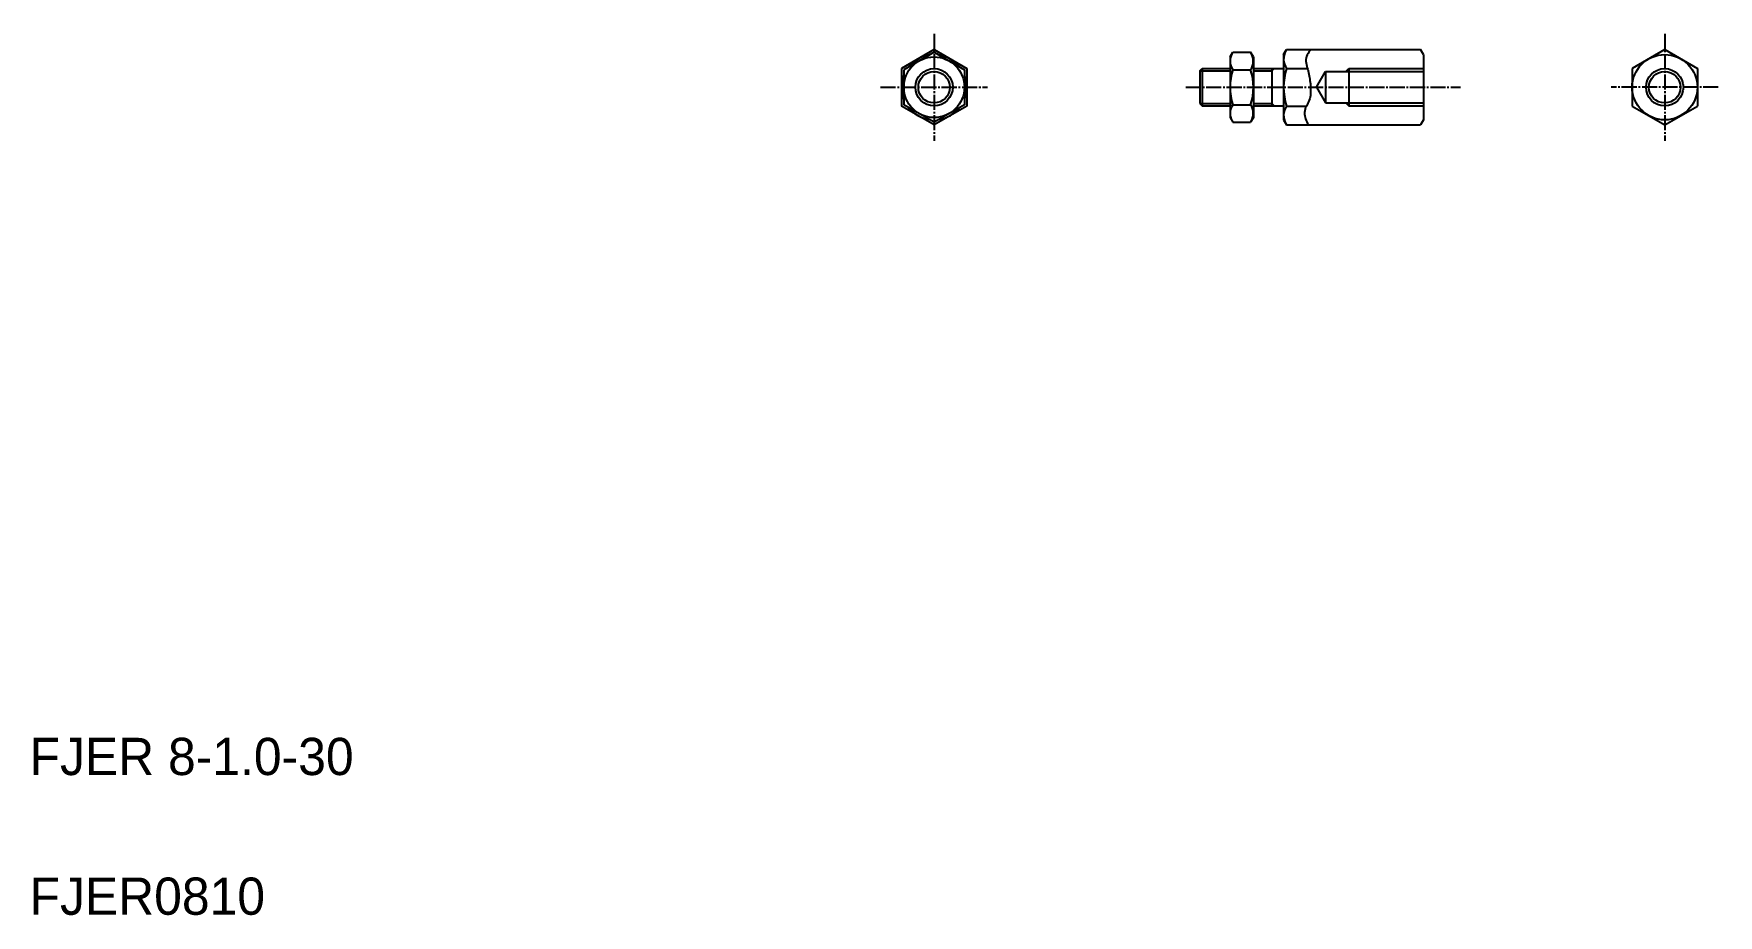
# Model space of a CAD drawing. Extents: x 21 to 383, y 20 to 209.
import ezdxf

# ---------------------------------------------------------------- set-up
doc = ezdxf.new("R2010")
doc.units = 0
doc.header["$LTSCALE"] = 0.25
doc.linetypes.add('CENTER', pattern=[17.5, 13, -1.5, 1.5, -1.5])
doc.layers.get('0').update_dxf_attribs({"linetype": 'CONTINUOUS'})
doc.layers.add('CENTER', color=1, linetype='CENTER')

msp = doc.modelspace()

# ---------------------------------------------------------------- linework, layer by layer
for p, q in [((214.18, 205.78), (207.18, 201.74)), ((214.18, 205.2), (207.68, 201.45)), ((214.18, 205.78), (221.18, 201.74)), ((214.18, 205.2), (220.68, 201.45)), ((277.72, 204.2), (278.3, 205.2)), ((277.72, 204.2), (277.72, 191.2)), ((278.3, 205.2), (282.14, 205.2)), ((282.72, 204.2), (282.14, 205.2)), ((282.72, 204.2), (282.72, 191.2)), ((289.22, 204.7), (289.85, 205.78)), ((289.22, 204.7), (289.22, 190.7)), ((289.85, 205.78), (318.6, 205.78)), ((319.22, 204.7), (318.6, 205.78)), ((319.22, 204.7), (319.22, 190.7)), ((371.04, 205.78), (364.04, 201.74)), ((371.04, 205.78), (378.04, 201.74)), ((207.18, 201.74), (207.18, 193.66)), ((207.68, 201.45), (207.68, 193.95)), ((220.68, 201.45), (220.68, 193.95)), ((221.18, 201.74), (221.18, 193.66)), ((271.22, 201.2), (271.72, 201.7)), ((271.22, 201.2), (271.22, 194.2)), ((271.72, 201.7), (277.72, 201.7)), ((271.72, 201.7), (271.72, 193.7)), ((278.32, 201.45), (282.13, 201.45)), ((282.72, 201.7), (289.22, 201.7)), ((286.72, 201.7), (286.72, 193.7)), ((289.22, 201.2), (289.22, 201.2)), ((289.87, 201.74), (294.35, 201.74)), ((296.28, 197.7), (298.22, 201.07)), ((298.22, 201.07), (319.22, 201.07)), ((298.22, 201.07), (298.22, 194.32)), ((303.22, 201.7), (303.22, 193.7)), ((364.04, 201.74), (364.04, 193.66)), ((378.04, 201.74), (378.04, 193.66)), ((289.22, 197.7), (289.22, 197.7)), ((296.28, 197.7), (298.22, 194.32)), ((214.18, 189.62), (207.18, 193.66)), ((214.18, 190.19), (207.68, 193.95)), ((220.68, 193.95), (214.18, 190.19)), ((221.18, 193.66), (214.18, 189.62)), ((271.22, 194.2), (271.72, 193.7)), ((271.72, 193.7), (277.72, 193.7)), ((278.32, 193.95), (282.13, 193.95)), ((282.72, 193.7), (289.22, 193.7)), ((289.87, 193.66), (294.11, 193.66)), ((298.22, 194.32), (319.22, 194.32)), ((364.04, 193.66), (371.04, 189.62)), ((371.04, 189.62), (378.04, 193.66)), ((277.72, 191.2), (278.3, 190.19)), ((278.3, 190.19), (282.14, 190.19)), ((282.72, 191.2), (282.14, 190.19)), ((289.22, 190.7), (289.85, 189.62)), ((289.85, 189.62), (318.6, 189.62)), ((319.22, 190.7), (318.6, 189.62))]:
    msp.add_line(p, q)
at = {"color": 3}
for p, q in [((271.22, 201.2), (277.72, 201.2)), ((282.72, 201.2), (286.72, 201.2)), ((286.72, 201.2), (287.22, 201.7)), ((302.6, 201.07), (303.22, 201.7)), ((303.22, 201.7), (319.22, 201.7)), ((271.22, 194.2), (277.72, 194.2)), ((282.72, 194.2), (286.72, 194.2)), ((286.72, 194.2), (287.22, 193.7)), ((302.6, 194.32), (303.22, 193.7)), ((303.22, 193.7), (319.22, 193.7))]:
    msp.add_line(p, q, dxfattribs=at)
msp.add_lwpolyline([(295.12, 205.78, 0.080934), (294.29, 204.64, 0.138948), (294.01, 203.27, 0.047754), (294.31, 201.89, -0.015232), (294.64, 200.52, -0.019853), (294.88, 199.12, -0.021074), (295, 197.71, -0.02916), (294.99, 196.3, -0.067903), (294.71, 194.92, -0.025767), (294.1, 193.64, 0.102279), (293.69, 192.29, 0.096669), (293.93, 190.91, 0.032805), (294.51, 189.62)], format="xyb", dxfattribs=at)
for centre, radius in [((214.18, 197.7), 6.5), ((371.04, 197.7), 7), ((214.18, 197.7), 4), ((371.04, 197.7), 3.38)]:
    msp.add_circle(centre, radius)
for centre, radius in [((214.18, 197.7), 3.38), ((371.04, 197.7), 4)]:
    msp.add_circle(centre, radius, dxfattribs=at)
for centre, radius, start, end in [((214.18, 197.7), 7, 98.2132, 141.7868), ((214.18, 197.7), 7, 38.2132, 81.7868), ((280.97, 203.33), 3.25, 150, 215.2644), ((279.47, 203.33), 3.25, 324.7356, 30), ((292.72, 203.76), 3.5, 150, 215.2644), ((214.18, 197.7), 7, 158.2132, 201.7868), ((214.18, 197.7), 7, 0, 21.7868), ((289.83, 197.7), 12.11, 161.9403, 198.0597), ((270.62, 197.7), 12.11, 341.9403, 18.0597), ((302.26, 197.7), 13.04, 161.9403, 198.0597), ((214.18, 197.7), 7, 338.2132, 0), ((214.18, 197.7), 7, 218.2132, 261.7868), ((214.18, 197.7), 7, 278.2132, 321.7868), ((280.97, 192.07), 3.25, 144.7356, 210), ((279.47, 192.07), 3.25, 330, 35.2644), ((292.72, 191.64), 3.5, 144.7356, 210)]:
    msp.add_arc(centre, radius, start, end)
at = {"layer": 'CENTER', "color": 1, "linetype": 'CENTER'}
for p, q in [((214.18, 209.2), (214.18, 186.2)), ((371.04, 209.2), (371.04, 186.2)), ((202.68, 197.7), (225.68, 197.7)), ((268.22, 197.7), (327.22, 197.7)), ((382.54, 197.7), (359.54, 197.7))]:
    msp.add_line(p, q, dxfattribs=at)

# ---------------------------------------------------------------- texts
for s, p in [('FJER 8-1.0-30', (20, 50)), ('FJER0810', (20, 20))]:
    msp.add_text(s, height=8).set_placement(p)

doc.saveas('drawing.dxf')
